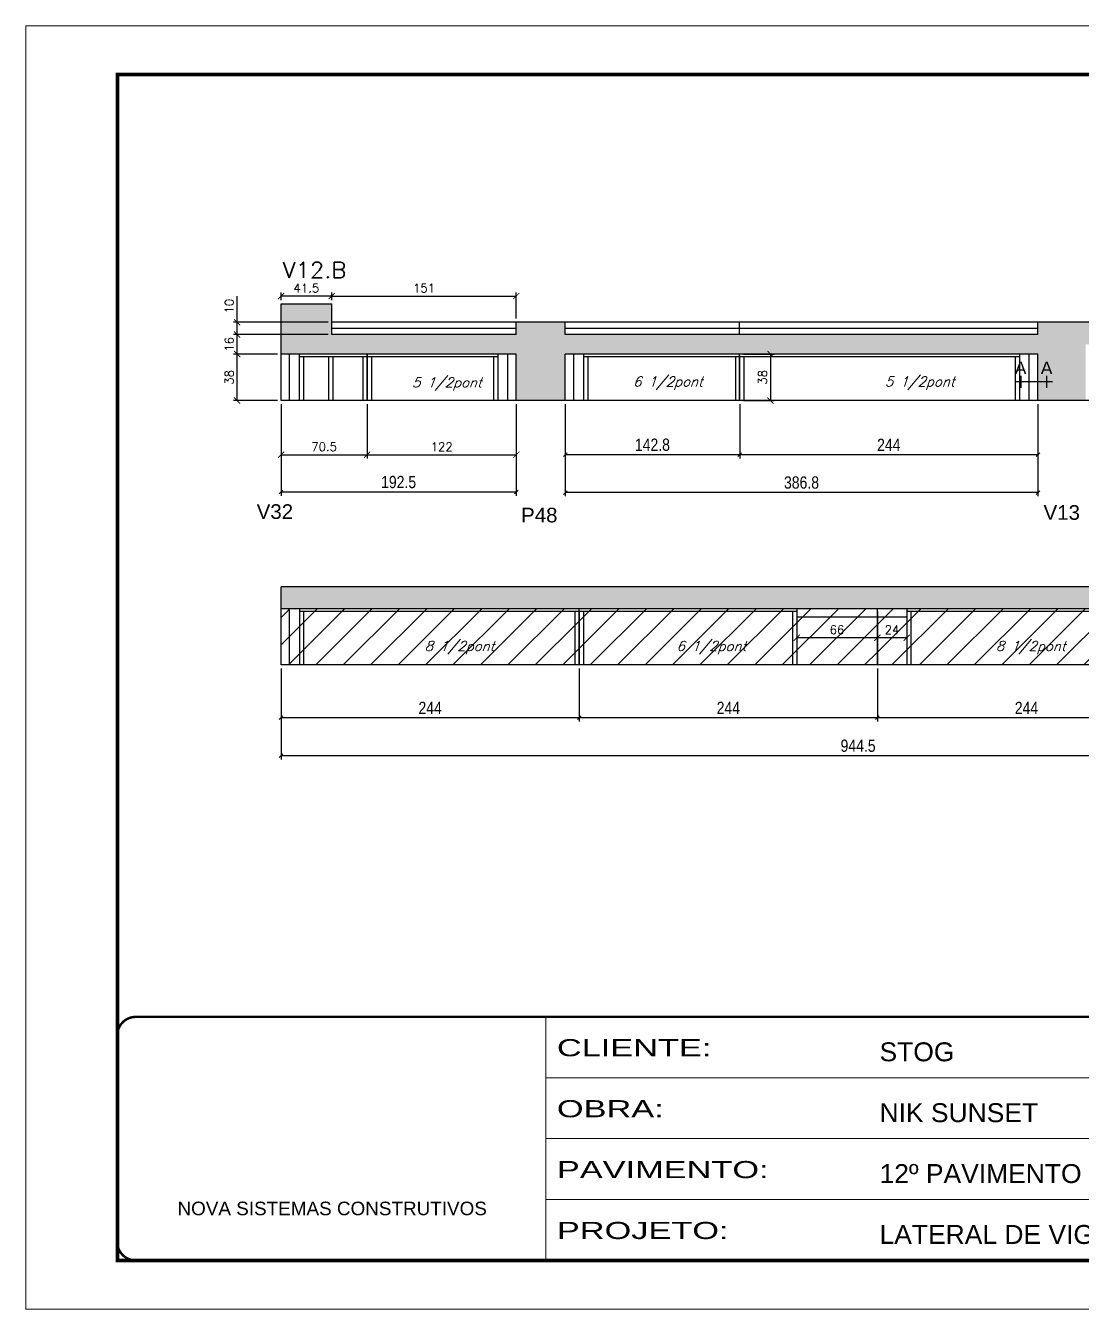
# Model space of a CAD drawing. Extents: x -10448 to -1189, y -11772 to 17235.
# Drawn here: x -10448 to -9584, y 10051 to 11101 of the extents above; entities that cross this region are included whole.
import ezdxf
from ezdxf.enums import TextEntityAlignment as Align

# ---------------------------------------------------------------- set-up
doc = ezdxf.new("R2010")
doc.units = 0
doc.linetypes.add('CONTINUO', pattern=[0])
doc.linetypes.add('DASHED', pattern=[0.75, 0.5, -0.25])
for name, color, linetype in [('5', 5, 'Continuous'), ('COTA', 241, 'Continuous'), ('detalhes', 4, 'Continuous'), ('Painéis', 200, 'Continuous'), ('Reaproveitamento', 251, 'Continuous'), ('SARR_2.2x10', 60, 'Continuous'), ('SARR_2.2x7', 40, 'Continuous'), ('SARR_3.5x7', 81, 'Continuous'), ('texto', 7, 'Continuous')]:
    doc.layers.add(name, color=color, linetype=linetype)
for name, color, linetype, lineweight in [('Folhas', 255, 'Continuous', 9), ('SARRAFO DE PRESSAO', 251, 'DASHED', 9), ('Texto Seção', 7, 'Continuous', 15)]:
    doc.layers.add(name, color=color, linetype=linetype, lineweight=lineweight)
doc.styles.add('ARIAL', font='arial.ttf')
doc.styles.add('COTA TECNICA', font='techl___.ttf', dxfattribs={"height": 10})
doc.styles.add('REGUA-120', font='ROMANS.shx', dxfattribs={"height": 15})
doc.styles.add('Romans', font='romans.shx')
doc.styles.get("Standard").update_dxf_attribs({"font": 'arial.ttf'})
doc.styles.add('Tecnologia', font='')
doc.styles.get('Tecnologia').set_extended_font_data('Forgotten Futurist')
doc.dimstyles.new('Cota Paínel', dxfattribs={"dimtxt": 7, "dimasz": 5, "dimexe": 3, "dimexo": 3, "dimgap": 3, "dimtad": 1, "dimdec": 1, "dimzin": 12, "dimdsep": 46, "dimtxsty": 'Romans', "dimblk": 'ARCHTICK', "dimcen": 0, "dimclrd": 4, "dimclre": 4, "dimclrt": 1, "dimadec": 1, "dimazin": 3, "dimtfac": 1, "dimtdec": 1, "dimtmove": 0, "dimatfit": 3, "dimldrblk": 'OBLIQUE', "dimfxl": 1, "dimtolj": 1, "dimtzin": 12, "dimarcsym": 0})
doc.dimstyles.new('PAINEL', dxfattribs={"dimtxt": 10, "dimasz": 3, "dimexe": 3, "dimexo": 3, "dimgap": 3, "dimtad": 1, "dimdec": 1, "dimzin": 12, "dimdsep": 46, "dimtxsty": 'COTA TECNICA', "dimblk1": 'OBLIQUE', "dimblk2": 'OBLIQUE', "dimsah": 1, "dimcen": 0.9, "dimclrd": 4, "dimclre": 4, "dimclrt": 240, "dimadec": 1, "dimazin": 3, "dimtfac": 1, "dimtdec": 1, "dimtmove": 0, "dimatfit": 3, "dimfxl": 1, "dimtolj": 1, "dimtzin": 12, "dimarcsym": 0})

# ---------------------------------------------------------------- blocks, each defined once
blk = doc.blocks.new('9999999999')
at = {"color": 30, "linetype": 'CONTINUO'}
for p, q in [((98564.6, 34230.2), (98564.6, 34429.4)), ((98564.6, 34379.6), (99584, 34379.6)), ((98564.6, 34329.8), (99488, 34329.8)), ((98564.6, 34280), (99488, 34280))]:
    blk.add_line(p, q, dxfattribs=at)
at = {"color": 30, "linetype": 'CONTINUO', "const_width": 2}
blk.add_lwpolyline([(99584, 34230.2), (99584, 34414.4, 0.414214), (99569, 34429.4), (98229, 34429.4, 0.414214), (98214, 34414.4), (98214, 34245.2, 0.414214), (98229, 34230.2), (99584, 34230.2)], format="xyb", dxfattribs=at)
at = {"layer": 'Folhas'}
blk.add_lwpolyline([(98139, 34190.2), (99624, 34190.2), (99624, 35240.2), (98139, 35240.2)], close=True, dxfattribs=at)
at = {"layer": 'Folhas', "color": 30, "const_width": 3}
blk.add_lwpolyline([(98214, 34230.2), (99584, 34230.2), (99584, 35200.2), (98214, 35200.2)], close=True, dxfattribs=at)
at = {"color": 7, "linetype": 'Continuous', "ltscale": 5, "style": 'ARIAL'}
for s, height, p in [('STOG', 15.48, (98837.7, 34393.1)), ('NIK SUNSET', 15.48, (98837.7, 34343.3)), ('12º PAVIMENTO', 15.483, (98837.7, 34293.5)), ('NOVA SISTEMAS CONSTRUTIVOS', 11.059, (98263.2, 34267.2)), ('LATERAL DE VIGA', 15.483, (98837.7, 34243.7))]:
    blk.add_text(s, height=height, dxfattribs=at).set_placement(p)
at = {"layer": 'Folhas', "color": 7, "style": 'Tecnologia', "width": 1.5}
for s, p in [('CLIENTE:', (98573.7, 34397.2)), ('OBRA:', (98573.7, 34347.3)), ('PAVIMENTO:', (98573.7, 34297.5)), ('PROJETO:', (98573.7, 34247.7))]:
    blk.add_text(s, height=14, dxfattribs=at).set_placement(p)
blk = doc.blocks.new('_Oblique')
at = {"color": 0, "linetype": 'ByBlock', "lineweight": -2}
blk.add_line((-0.5, -0.5), (0.5, 0.5), dxfattribs=at)
blk = doc.blocks.new('*D486')
at = {"layer": 'COTA', "color": 4, "linetype": 'ByBlock', "lineweight": -2, "transparency": 16777216}
for p, q in [((-9751.3, 10575.4), (-9751.3, 10532.2)), ((-9507.3, 10575.4), (-9507.3, 10532.2)), ((-9507.3, 10535.2), (-9751.3, 10535.2))]:
    blk.add_line(p, q, dxfattribs=at)
at = {"layer": 'Defpoints', "color": 0, "linetype": 'ByBlock', "transparency": 16777216}
for p in [(-9751.3, 10578.4), (-9507.3, 10578.4), (-9751.3, 10535.2)]:
    blk.add_point(p, dxfattribs=at)
at = {"layer": 'COTA', "color": 4, "linetype": 'ByBlock', "lineweight": -2, "transparency": 16777216, "xscale": 3, "yscale": 3, "zscale": 3, "rotation": 180}
blk.add_blockref('_Oblique', (-9751.3, 10535.2), dxfattribs=at)
at = {"layer": 'COTA', "color": 4, "linetype": 'ByBlock', "lineweight": -2, "transparency": 16777216, "xscale": 3, "yscale": 3, "zscale": 3}
blk.add_blockref('_Oblique', (-9507.3, 10535.2), dxfattribs=at)
at = {"layer": 'COTA', "color": 240, "linetype": 'ByBlock', "transparency": 16777216, "insert": (-9629.3, 10543.3), "char_height": 10, "attachment_point": 5, "style": 'COTA TECNICA'}
blk.add_mtext('\\A1;244', dxfattribs=at)
blk = doc.blocks.new('*D487')
at = {"layer": 'COTA', "color": 4, "linetype": 'ByBlock', "lineweight": -2, "transparency": 16777216}
for p, q in [((-10239.3, 10575.4), (-10239.3, 10501.2)), ((-9294.8, 10575.4), (-9294.8, 10501.2)), ((-9294.8, 10504.2), (-10239.3, 10504.2))]:
    blk.add_line(p, q, dxfattribs=at)
at = {"layer": 'Defpoints', "color": 0, "linetype": 'ByBlock', "transparency": 16777216}
for p in [(-10239.3, 10578.4), (-9294.8, 10578.4), (-10239.3, 10504.2)]:
    blk.add_point(p, dxfattribs=at)
at = {"layer": 'COTA', "color": 4, "linetype": 'ByBlock', "lineweight": -2, "transparency": 16777216, "xscale": 3, "yscale": 3, "zscale": 3, "rotation": 180}
blk.add_blockref('_Oblique', (-10239.3, 10504.2), dxfattribs=at)
at = {"layer": 'COTA', "color": 4, "linetype": 'ByBlock', "lineweight": -2, "transparency": 16777216, "xscale": 3, "yscale": 3, "zscale": 3}
blk.add_blockref('_Oblique', (-9294.8, 10504.2), dxfattribs=at)
at = {"layer": 'COTA', "color": 240, "linetype": 'ByBlock', "transparency": 16777216, "insert": (-9767.1, 10512.3), "char_height": 10, "attachment_point": 5, "style": 'COTA TECNICA'}
blk.add_mtext('\\A1;944.5', dxfattribs=at)
blk = doc.blocks.new('*D488')
at = {"layer": 'COTA', "color": 4, "linetype": 'ByBlock', "lineweight": -2, "transparency": 16777216}
for p, q in [((-9995.3, 10575.4), (-9995.3, 10532.2)), ((-10239.3, 10563.2), (-10239.3, 10532.2)), ((-9995.3, 10535.2), (-10239.3, 10535.2))]:
    blk.add_line(p, q, dxfattribs=at)
at = {"layer": 'Defpoints', "color": 0, "linetype": 'ByBlock', "transparency": 16777216}
for p in [(-9995.3, 10578.4), (-10239.3, 10566.2), (-10239.3, 10535.2)]:
    blk.add_point(p, dxfattribs=at)
at = {"layer": 'COTA', "color": 4, "linetype": 'ByBlock', "lineweight": -2, "transparency": 16777216, "xscale": 3, "yscale": 3, "zscale": 3, "rotation": 180}
blk.add_blockref('_Oblique', (-10239.3, 10535.2), dxfattribs=at)
at = {"layer": 'COTA', "color": 4, "linetype": 'ByBlock', "lineweight": -2, "transparency": 16777216, "xscale": 3, "yscale": 3, "zscale": 3}
blk.add_blockref('_Oblique', (-9995.3, 10535.2), dxfattribs=at)
at = {"layer": 'COTA', "color": 240, "linetype": 'ByBlock', "transparency": 16777216, "insert": (-10117.3, 10543.3), "char_height": 10, "attachment_point": 5, "style": 'COTA TECNICA'}
blk.add_mtext('\\A1;244', dxfattribs=at)
blk = doc.blocks.new('*D493')
at = {"layer": 'COTA', "color": 4, "linetype": 'ByBlock', "lineweight": -2, "transparency": 16777216}
for p, q in [((-9995.3, 10575.4), (-9995.3, 10532.2)), ((-9751.3, 10575.4), (-9751.3, 10532.2)), ((-9751.3, 10535.2), (-9995.3, 10535.2))]:
    blk.add_line(p, q, dxfattribs=at)
at = {"layer": 'Defpoints', "color": 0, "linetype": 'ByBlock', "transparency": 16777216}
for p in [(-9995.3, 10578.4), (-9751.3, 10578.4), (-9995.3, 10535.2)]:
    blk.add_point(p, dxfattribs=at)
at = {"layer": 'COTA', "color": 4, "linetype": 'ByBlock', "lineweight": -2, "transparency": 16777216, "xscale": 3, "yscale": 3, "zscale": 3, "rotation": 180}
blk.add_blockref('_Oblique', (-9995.3, 10535.2), dxfattribs=at)
at = {"layer": 'COTA', "color": 4, "linetype": 'ByBlock', "lineweight": -2, "transparency": 16777216, "xscale": 3, "yscale": 3, "zscale": 3}
blk.add_blockref('_Oblique', (-9751.3, 10535.2), dxfattribs=at)
at = {"layer": 'COTA', "color": 240, "linetype": 'ByBlock', "transparency": 16777216, "insert": (-9873.3, 10543.3), "char_height": 10, "attachment_point": 5, "style": 'COTA TECNICA'}
blk.add_mtext('\\A1;244', dxfattribs=at)
blk = doc.blocks.new('_ArchTick')
at = {"color": 0, "linetype": 'ByBlock', "const_width": 0.15}
blk.add_lwpolyline([(-0.5, -0.5), (0.5, 0.5)], dxfattribs=at)
blk = doc.blocks.new('*D494')
at = {"layer": 'COTA', "color": 4, "lineweight": -2, "transparency": 16777216}
for p, q in [((-9751.3, 10614.4), (-9751.3, 10597.7)), ((-9727.3, 10614.4), (-9727.3, 10597.7)), ((-9727.3, 10600.7), (-9751.3, 10600.7))]:
    blk.add_line(p, q, dxfattribs=at)
at = {"layer": 'Defpoints', "color": 0, "transparency": 16777216}
for p in [(-9751.3, 10617.4), (-9727.3, 10617.4), (-9751.3, 10600.7)]:
    blk.add_point(p, dxfattribs=at)
at = {"layer": 'COTA', "color": 4, "lineweight": -2, "transparency": 16777216, "xscale": 5, "yscale": 5, "zscale": 5, "rotation": 180}
blk.add_blockref('_ArchTick', (-9751.3, 10600.7), dxfattribs=at)
at = {"layer": 'COTA', "color": 4, "lineweight": -2, "transparency": 16777216, "xscale": 5, "yscale": 5, "zscale": 5}
blk.add_blockref('_ArchTick', (-9727.3, 10600.7), dxfattribs=at)
at = {"layer": 'COTA', "color": 1, "transparency": 16777216, "insert": (-9739.3, 10607.2), "char_height": 7, "attachment_point": 5, "style": 'Romans'}
blk.add_mtext('\\A1;24', dxfattribs=at)
blk = doc.blocks.new('*D495')
at = {"layer": 'COTA', "color": 4, "lineweight": -2, "transparency": 16777216}
for p, q in [((-9817.3, 10614.4), (-9817.3, 10597.7)), ((-9751.3, 10614.4), (-9751.3, 10597.7)), ((-9751.3, 10600.7), (-9817.3, 10600.7))]:
    blk.add_line(p, q, dxfattribs=at)
at = {"layer": 'Defpoints', "color": 0, "transparency": 16777216}
for p in [(-9817.3, 10617.4), (-9751.3, 10617.4), (-9817.3, 10600.7)]:
    blk.add_point(p, dxfattribs=at)
at = {"layer": 'COTA', "color": 4, "lineweight": -2, "transparency": 16777216, "xscale": 5, "yscale": 5, "zscale": 5, "rotation": 180}
blk.add_blockref('_ArchTick', (-9817.3, 10600.7), dxfattribs=at)
at = {"layer": 'COTA', "color": 4, "lineweight": -2, "transparency": 16777216, "xscale": 5, "yscale": 5, "zscale": 5}
blk.add_blockref('_ArchTick', (-9751.3, 10600.7), dxfattribs=at)
at = {"layer": 'COTA', "color": 1, "transparency": 16777216, "insert": (-9784.3, 10607.2), "char_height": 7, "attachment_point": 5, "style": 'Romans'}
blk.add_mtext('\\A1;66', dxfattribs=at)
blk = doc.blocks.new('*D490')
at = {"layer": 'COTA', "color": 4, "linetype": 'ByBlock', "lineweight": -2, "transparency": 16777216}
for p, q in [((-10006.8, 10791.7), (-10006.8, 10716.4)), ((-9620, 10791.7), (-9620, 10716.4)), ((-9620, 10719.4), (-10006.8, 10719.4))]:
    blk.add_line(p, q, dxfattribs=at)
at = {"layer": 'Defpoints', "color": 0, "linetype": 'ByBlock', "transparency": 16777216}
for p in [(-10006.8, 10794.7), (-9620, 10794.7), (-10006.8, 10719.4)]:
    blk.add_point(p, dxfattribs=at)
at = {"layer": 'COTA', "color": 4, "linetype": 'ByBlock', "lineweight": -2, "transparency": 16777216, "xscale": 3, "yscale": 3, "zscale": 3, "rotation": 180}
blk.add_blockref('_Oblique', (-10006.8, 10719.4), dxfattribs=at)
at = {"layer": 'COTA', "color": 4, "linetype": 'ByBlock', "lineweight": -2, "transparency": 16777216, "xscale": 3, "yscale": 3, "zscale": 3}
blk.add_blockref('_Oblique', (-9620, 10719.4), dxfattribs=at)
at = {"layer": 'COTA', "color": 240, "linetype": 'ByBlock', "transparency": 16777216, "insert": (-9813.4, 10727.6), "char_height": 10, "attachment_point": 5, "style": 'COTA TECNICA'}
blk.add_mtext('\\A1;386.8', dxfattribs=at)
blk = doc.blocks.new('*D491')
at = {"layer": 'COTA', "color": 4, "linetype": 'ByBlock', "lineweight": -2, "transparency": 16777216}
for p, q in [((-10006.8, 10791.7), (-10006.8, 10747.4)), ((-9864, 10791.7), (-9864, 10747.4)), ((-9864, 10750.4), (-10006.8, 10750.4))]:
    blk.add_line(p, q, dxfattribs=at)
at = {"layer": 'Defpoints', "color": 0, "linetype": 'ByBlock', "transparency": 16777216}
for p in [(-10006.8, 10794.7), (-9864, 10794.7), (-10006.8, 10750.4)]:
    blk.add_point(p, dxfattribs=at)
at = {"layer": 'COTA', "color": 4, "linetype": 'ByBlock', "lineweight": -2, "transparency": 16777216, "xscale": 3, "yscale": 3, "zscale": 3, "rotation": 180}
blk.add_blockref('_Oblique', (-10006.8, 10750.4), dxfattribs=at)
at = {"layer": 'COTA', "color": 4, "linetype": 'ByBlock', "lineweight": -2, "transparency": 16777216, "xscale": 3, "yscale": 3, "zscale": 3}
blk.add_blockref('_Oblique', (-9864, 10750.4), dxfattribs=at)
at = {"layer": 'COTA', "color": 240, "linetype": 'ByBlock', "transparency": 16777216, "insert": (-9935.4, 10758.5), "char_height": 10, "attachment_point": 5, "style": 'COTA TECNICA'}
blk.add_mtext('\\A1;142.8', dxfattribs=at)
blk = doc.blocks.new('*D496')
at = {"layer": 'COTA', "color": 4, "linetype": 'ByBlock', "lineweight": -2, "transparency": 16777216}
for p, q in [((-9864, 10791.7), (-9864, 10747.4)), ((-9620, 10791.7), (-9620, 10747.4)), ((-9620, 10750.4), (-9864, 10750.4))]:
    blk.add_line(p, q, dxfattribs=at)
at = {"layer": 'Defpoints', "color": 0, "linetype": 'ByBlock', "transparency": 16777216}
for p in [(-9864, 10794.7), (-9620, 10794.7), (-9864, 10750.4)]:
    blk.add_point(p, dxfattribs=at)
at = {"layer": 'COTA', "color": 4, "linetype": 'ByBlock', "lineweight": -2, "transparency": 16777216, "xscale": 3, "yscale": 3, "zscale": 3, "rotation": 180}
blk.add_blockref('_Oblique', (-9864, 10750.4), dxfattribs=at)
at = {"layer": 'COTA', "color": 4, "linetype": 'ByBlock', "lineweight": -2, "transparency": 16777216, "xscale": 3, "yscale": 3, "zscale": 3}
blk.add_blockref('_Oblique', (-9620, 10750.4), dxfattribs=at)
at = {"layer": 'COTA', "color": 240, "linetype": 'ByBlock', "transparency": 16777216, "insert": (-9742, 10758.5), "char_height": 10, "attachment_point": 5, "style": 'COTA TECNICA'}
blk.add_mtext('\\A1;244', dxfattribs=at)
blk = doc.blocks.new('*D498')
at = {"layer": 'COTA', "color": 4, "linetype": 'ByBlock', "lineweight": -2, "transparency": 16777216}
for p, q in [((-10239.3, 10791.7), (-10239.3, 10716.8)), ((-10046.8, 10791.7), (-10046.8, 10716.8)), ((-10046.8, 10719.8), (-10239.3, 10719.8))]:
    blk.add_line(p, q, dxfattribs=at)
at = {"layer": 'Defpoints', "color": 0, "linetype": 'ByBlock', "transparency": 16777216}
for p in [(-10239.3, 10794.7), (-10046.8, 10794.7), (-10239.3, 10719.8)]:
    blk.add_point(p, dxfattribs=at)
at = {"layer": 'COTA', "color": 4, "linetype": 'ByBlock', "lineweight": -2, "transparency": 16777216, "xscale": 3, "yscale": 3, "zscale": 3, "rotation": 180}
blk.add_blockref('_Oblique', (-10239.3, 10719.8), dxfattribs=at)
at = {"layer": 'COTA', "color": 4, "linetype": 'ByBlock', "lineweight": -2, "transparency": 16777216, "xscale": 3, "yscale": 3, "zscale": 3}
blk.add_blockref('_Oblique', (-10046.8, 10719.8), dxfattribs=at)
at = {"layer": 'COTA', "color": 240, "linetype": 'ByBlock', "transparency": 16777216, "insert": (-10143.1, 10728), "char_height": 10, "attachment_point": 5, "style": 'COTA TECNICA'}
blk.add_mtext('\\A1;192.5', dxfattribs=at)
blk = doc.blocks.new('*D497')
at = {"layer": 'COTA', "color": 4, "lineweight": -2, "transparency": 16777216}
for p, q in [((-10242.3, 10832.7), (-10278.2, 10832.7)), ((-10275.2, 10794.7), (-10275.2, 10832.7)), ((-10242.3, 10794.7), (-10278.2, 10794.7))]:
    blk.add_line(p, q, dxfattribs=at)
at = {"layer": 'Defpoints', "color": 0, "transparency": 16777216}
for p in [(-10275.2, 10832.7), (-10239.3, 10832.7), (-10239.3, 10794.7)]:
    blk.add_point(p, dxfattribs=at)
at = {"layer": 'COTA', "color": 4, "lineweight": -2, "transparency": 16777216, "xscale": 5, "yscale": 5, "zscale": 5}
for p, rotation in [((-10275.2, 10832.7), 90), ((-10275.2, 10794.7), 270)]:
    blk.add_blockref('_ArchTick', p, dxfattribs=dict(at, rotation=rotation))
at = {"layer": 'COTA', "color": 1, "transparency": 16777216, "insert": (-10281.7, 10813.7), "char_height": 7, "attachment_point": 5, "rotation": 90, "style": 'Romans'}
blk.add_mtext('\\A1;38', dxfattribs=at)
blk = doc.blocks.new('*D492')
at = {"layer": 'COTA', "color": 4, "lineweight": -2, "transparency": 16777216}
for p, q in [((-10200.8, 10848.7), (-10278.2, 10848.7)), ((-10275.2, 10832.7), (-10275.2, 10848.7)), ((-10242.3, 10832.7), (-10278.2, 10832.7))]:
    blk.add_line(p, q, dxfattribs=at)
at = {"layer": 'Defpoints', "color": 0, "transparency": 16777216}
for p in [(-10275.2, 10848.7), (-10197.8, 10848.7), (-10239.3, 10832.7)]:
    blk.add_point(p, dxfattribs=at)
at = {"layer": 'COTA', "color": 4, "lineweight": -2, "transparency": 16777216, "xscale": 5, "yscale": 5, "zscale": 5}
for p, rotation in [((-10275.2, 10848.7), 90), ((-10275.2, 10832.7), 270)]:
    blk.add_blockref('_ArchTick', p, dxfattribs=dict(at, rotation=rotation))
at = {"layer": 'COTA', "color": 1, "transparency": 16777216, "insert": (-10281.7, 10840.7), "char_height": 7, "attachment_point": 5, "rotation": 90, "style": 'Romans'}
blk.add_mtext('\\A1;16', dxfattribs=at)
blk = doc.blocks.new('*D500')
at = {"layer": 'COTA', "color": 4, "lineweight": -2, "transparency": 16777216}
for p, q in [((-10239.3, 10791.7), (-10239.3, 10747.4)), ((-10168.8, 10791.7), (-10168.8, 10747.4)), ((-10239.3, 10750.4), (-10168.8, 10750.4))]:
    blk.add_line(p, q, dxfattribs=at)
at = {"layer": 'Defpoints', "color": 0, "transparency": 16777216}
for p in [(-10239.3, 10794.7), (-10168.8, 10794.7), (-10168.8, 10750.4)]:
    blk.add_point(p, dxfattribs=at)
at = {"layer": 'COTA', "color": 4, "lineweight": -2, "transparency": 16777216, "xscale": 5, "yscale": 5, "zscale": 5, "rotation": 180}
blk.add_blockref('_ArchTick', (-10239.3, 10750.4), dxfattribs=at)
at = {"layer": 'COTA', "color": 4, "lineweight": -2, "transparency": 16777216, "xscale": 5, "yscale": 5, "zscale": 5}
blk.add_blockref('_ArchTick', (-10168.8, 10750.4), dxfattribs=at)
at = {"layer": 'COTA', "color": 1, "transparency": 16777216, "insert": (-10204.1, 10756.9), "char_height": 7, "attachment_point": 5, "style": 'Romans'}
blk.add_mtext('\\A1;70.5', dxfattribs=at)
blk = doc.blocks.new('*D501')
at = {"layer": 'COTA', "color": 4, "lineweight": -2, "transparency": 16777216}
for p, q in [((-10168.8, 10791.7), (-10168.8, 10747.4)), ((-10046.8, 10791.7), (-10046.8, 10747.4)), ((-10168.8, 10750.4), (-10046.8, 10750.4))]:
    blk.add_line(p, q, dxfattribs=at)
at = {"layer": 'Defpoints', "color": 0, "transparency": 16777216}
for p in [(-10168.8, 10794.7), (-10046.8, 10794.7), (-10046.8, 10750.4)]:
    blk.add_point(p, dxfattribs=at)
at = {"layer": 'COTA', "color": 4, "lineweight": -2, "transparency": 16777216, "xscale": 5, "yscale": 5, "zscale": 5, "rotation": 180}
blk.add_blockref('_ArchTick', (-10168.8, 10750.4), dxfattribs=at)
at = {"layer": 'COTA', "color": 4, "lineweight": -2, "transparency": 16777216, "xscale": 5, "yscale": 5, "zscale": 5}
blk.add_blockref('_ArchTick', (-10046.8, 10750.4), dxfattribs=at)
at = {"layer": 'COTA', "color": 1, "transparency": 16777216, "insert": (-10107.8, 10756.9), "char_height": 7, "attachment_point": 5, "style": 'Romans'}
blk.add_mtext('\\A1;122', dxfattribs=at)
blk = doc.blocks.new('*D502')
at = {"layer": 'COTA', "color": 4, "lineweight": -2, "transparency": 16777216}
for p, q in [((-10275.2, 10858.7), (-10275.2, 10880)), ((-10200.8, 10858.7), (-10278.2, 10858.7)), ((-10275.2, 10848.7), (-10275.2, 10858.7)), ((-10200.8, 10848.7), (-10278.2, 10848.7))]:
    blk.add_line(p, q, dxfattribs=at)
at = {"layer": 'Defpoints', "color": 0, "transparency": 16777216}
for p in [(-10275.2, 10858.7), (-10197.8, 10858.7), (-10197.8, 10848.7)]:
    blk.add_point(p, dxfattribs=at)
at = {"layer": 'COTA', "color": 4, "lineweight": -2, "transparency": 16777216, "xscale": 5, "yscale": 5, "zscale": 5}
for p, rotation in [((-10275.2, 10858.7), 90), ((-10275.2, 10848.7), 270)]:
    blk.add_blockref('_ArchTick', p, dxfattribs=dict(at, rotation=rotation))
at = {"layer": 'COTA', "color": 1, "transparency": 16777216, "insert": (-10281.7, 10871.9), "char_height": 7, "attachment_point": 5, "rotation": 90, "style": 'Romans'}
blk.add_mtext('\\A1;10', dxfattribs=at)
blk = doc.blocks.new('*D507')
at = {"layer": 'COTA', "color": 4, "lineweight": -2, "transparency": 16777216}
for p, q in [((-9861, 10832.7), (-9835.8, 10832.7)), ((-9838.8, 10832.7), (-9838.8, 10794.7)), ((-9861, 10794.7), (-9835.8, 10794.7))]:
    blk.add_line(p, q, dxfattribs=at)
at = {"layer": 'Defpoints', "color": 0, "transparency": 16777216}
for p in [(-9864, 10832.7), (-9864, 10794.7), (-9838.8, 10794.7)]:
    blk.add_point(p, dxfattribs=at)
at = {"layer": 'COTA', "color": 4, "lineweight": -2, "transparency": 16777216, "xscale": 5, "yscale": 5, "zscale": 5}
for p, rotation in [((-9838.8, 10832.7), 90), ((-9838.8, 10794.7), 270)]:
    blk.add_blockref('_ArchTick', p, dxfattribs=dict(at, rotation=rotation))
at = {"layer": 'COTA', "color": 1, "transparency": 16777216, "insert": (-9845.3, 10813.7), "char_height": 7, "attachment_point": 5, "rotation": 90, "style": 'Romans'}
blk.add_mtext('\\A1;38', dxfattribs=at)
blk = doc.blocks.new('*D524')
at = {"layer": 'COTA', "color": 4, "lineweight": -2, "transparency": 16777216}
for p, q in [((-10239.3, 10876.7), (-10239.3, 10883.2)), ((-10197.8, 10880.2), (-10239.3, 10880.2)), ((-10197.8, 10876.7), (-10197.8, 10883.2))]:
    blk.add_line(p, q, dxfattribs=at)
at = {"layer": 'Defpoints', "color": 0, "transparency": 16777216}
for p in [(-10239.3, 10880.2), (-10239.3, 10873.7), (-10197.8, 10873.7)]:
    blk.add_point(p, dxfattribs=at)
at = {"layer": 'COTA', "color": 4, "lineweight": -2, "transparency": 16777216, "xscale": 5, "yscale": 5, "zscale": 5, "rotation": 180}
blk.add_blockref('_ArchTick', (-10239.3, 10880.2), dxfattribs=at)
at = {"layer": 'COTA', "color": 4, "lineweight": -2, "transparency": 16777216, "xscale": 5, "yscale": 5, "zscale": 5}
blk.add_blockref('_ArchTick', (-10197.8, 10880.2), dxfattribs=at)
at = {"layer": 'COTA', "color": 1, "transparency": 16777216, "insert": (-10218.6, 10886.7), "char_height": 7, "attachment_point": 5, "style": 'Romans'}
blk.add_mtext('\\A1;41.5', dxfattribs=at)
blk = doc.blocks.new('*D525')
at = {"layer": 'COTA', "color": 4, "lineweight": -2, "transparency": 16777216}
for p, q in [((-10197.8, 10876.7), (-10197.8, 10883.2)), ((-10197.8, 10880.2), (-10046.8, 10880.2)), ((-10046.8, 10861.7), (-10046.8, 10883.2))]:
    blk.add_line(p, q, dxfattribs=at)
at = {"layer": 'Defpoints', "color": 0, "transparency": 16777216}
for p in [(-10046.8, 10880.2), (-10197.8, 10873.7), (-10046.8, 10858.7)]:
    blk.add_point(p, dxfattribs=at)
at = {"layer": 'COTA', "color": 4, "lineweight": -2, "transparency": 16777216, "xscale": 5, "yscale": 5, "zscale": 5, "rotation": 180}
blk.add_blockref('_ArchTick', (-10197.8, 10880.2), dxfattribs=at)
at = {"layer": 'COTA', "color": 4, "lineweight": -2, "transparency": 16777216, "xscale": 5, "yscale": 5, "zscale": 5}
blk.add_blockref('_ArchTick', (-10046.8, 10880.2), dxfattribs=at)
at = {"layer": 'COTA', "color": 1, "transparency": 16777216, "insert": (-10122.3, 10886.7), "char_height": 7, "attachment_point": 5, "style": 'Romans'}
blk.add_mtext('\\A1;151', dxfattribs=at)

msp = doc.modelspace()

# ---------------------------------------------------------------- hatches: boundary and pattern name
at = {"layer": 'COTA', "linetype": 'ByBlock'}
h = msp.add_hatch(dxfattribs=at)
h.set_pattern_fill('AR-CONC', color=256, scale=0.03)
h.paths.add_polyline_path([(-10046.82, 10794.7), (-10006.82, 10794.7), (-10006.82, 10832.7), (-9620.02, 10832.7), (-9620.02, 10794.7), (-9580.82, 10794.7), (-9580.82, 10840.7), (-9377.82, 10840.7), (-9133.82, 10840.7), (-9133.82, 10858.7), (-9620.02, 10858.7), (-9620.02, 10848.7), (-10006.82, 10848.7), (-10006.82, 10858.7), (-10046.82, 10858.7), (-10046.82, 10848.7), (-10197.82, 10848.7), (-10197.82, 10858.7), (-10197.82, 10873.7), (-10239.32, 10873.7), (-10239.32, 10832.7), (-10197.82, 10832.7), (-10046.82, 10832.7)])
h = msp.add_hatch(dxfattribs=at)
h.set_pattern_fill('AR-CONC', color=256, scale=0.03)
h.set_pattern_definition([(50, (-4939, -4657.381), (5.4655401, -0.4781726), [0.5715, -6.2865]), (355, (-4939, -4657.381), (-1.0573026, 5.7317054), [0.4572, -5.0292175]), (100.451445, (-4938.5445, -4657.4207), (4.4082374, 5.2535326), [0.4857003, -5.3427073]), (46.1842, (-4939, -4655.857), (8.1323712, -1.2612698), [0.85725, -9.42975]), (96.63556, (-4938.322, -4655.962), (7.122124, 7.4227837), [0.7285507, -8.0140682]), (351.18415, (-4939, -4655.857), (7.122124, 7.4227837), [0.685799, -7.543792]), (21, (-4938.238, -4656.238), (4.5484317, -3.067956), [0.5715, -6.2865]), (326, (-4938.238, -4656.238), (1.8540609, 5.525639), [0.4572, -5.0292]), (71.451445, (-4937.859, -4656.4935), (6.4024926, 2.457683), [0.4857003, -5.3426981]), (37.5, (-4939, -4657.3808), (0.0926581, 2.53665117), [0, -4.96824, 0, -5.1054, 0, -5.04825]), (7.5, (-4939, -4657.3808), (2.00458988, 3.00541724), [0, -2.91084, 0, -4.85394, 0, -1.92405]), (327.5, (-4940.6993, -4657.3808), (4.06771786, -0.17186232), [0, -1.905, 0, -5.9436, 0, -7.8867]), (317.5, (-4941.4613, -4657.3808), (4.44387544, 0.7627947), [0, -2.4765, 0, -3.94716, 0, -5.6007])])
h.paths.add_polyline_path([(-10239.32, 10642.41), (-10239.32, 10624.41), (-9294.82, 10624.41), (-9294.82, 10642.41)])
at = {"layer": 'Reaproveitamento'}
h = msp.add_hatch(dxfattribs=at)
h.set_pattern_fill('ANSI31', color=256, scale=5)
h.paths.add_polyline_path([(-9995.32, 10624.41), (-10239.32, 10624.41), (-10239.32, 10578.41), (-9995.32, 10578.41)])
h = msp.add_hatch(dxfattribs=at)
h.set_pattern_fill('ANSI31', color=256, scale=5)
h.paths.add_polyline_path([(-9751.32, 10578.41), (-9751.32, 10624.41), (-9995.32, 10624.41), (-9995.32, 10578.41)])
h = msp.add_hatch(dxfattribs=at)
h.set_pattern_fill('ANSI31', color=256, scale=5)
h.paths.add_polyline_path([(-9507.32, 10578.41), (-9507.32, 10624.41), (-9751.32, 10624.41), (-9751.32, 10578.41)])

# ---------------------------------------------------------------- linework, layer by layer
at = {"layer": 'COTA', "linetype": 'ByBlock'}
for p, q in [((-10239.32, 10832.7), (-10239.32, 10873.7)), ((-10239.32, 10873.7), (-10197.82, 10873.7)), ((-10197.82, 10858.7), (-10197.82, 10873.7)), ((-10006.82, 10858.7), (-10046.82, 10858.7)), ((-9133.82, 10858.7), (-9620.02, 10858.7)), ((-10006.82, 10794.7), (-10046.82, 10794.7)), ((-9133.82, 10794.7), (-9620.02, 10794.7)), ((-9294.82, 10642.41), (-10239.32, 10642.41)), ((-10239.32, 10624.41), (-10239.32, 10642.41))]:
    msp.add_line(p, q, dxfattribs=at)
at = {"layer": 'detalhes'}
for p, q in [((-9608.04, 10809.99), (-9638.92, 10809.99)), ((-9633.92, 10814.99), (-9633.92, 10804.99)), ((-9613.04, 10814.99), (-9613.04, 10804.99))]:
    msp.add_line(p, q, dxfattribs=at)
at = {"layer": 'Painéis', "linetype": 'ByBlock'}
for p, q in [((-10046.82, 10858.7), (-10197.82, 10858.7)), ((-9620.02, 10858.7), (-10006.82, 10858.7)), ((-10046.82, 10848.7), (-10197.82, 10848.7)), ((-9620.02, 10848.7), (-10006.82, 10848.7)), ((-10197.82, 10832.7), (-10239.32, 10832.7)), ((-10239.32, 10794.7), (-10239.32, 10832.7)), ((-10046.82, 10832.7), (-10197.82, 10832.7)), ((-10197.82, 10832.7), (-10197.82, 10832.7)), ((-10168.82, 10794.7), (-10168.82, 10832.7)), ((-10046.82, 10794.7), (-10046.82, 10832.7)), ((-10046.82, 10794.7), (-10046.82, 10832.7)), ((-10006.82, 10794.7), (-10006.82, 10832.7)), ((-9620.02, 10832.7), (-10006.82, 10832.7)), ((-9620.02, 10832.7), (-10006.82, 10832.7)), ((-9864.02, 10794.7), (-9864.02, 10832.7)), ((-9620.02, 10794.7), (-9620.02, 10832.7)), ((-10046.82, 10794.7), (-10239.32, 10794.7)), ((-9620.02, 10794.7), (-10006.82, 10794.7)), ((-9294.82, 10624.41), (-10239.32, 10624.41)), ((-10239.32, 10578.41), (-10239.32, 10624.41)), ((-9995.32, 10578.41), (-9995.32, 10624.41)), ((-9751.32, 10578.41), (-9751.32, 10624.41)), ((-9294.82, 10578.41), (-10239.32, 10578.41))]:
    msp.add_line(p, q, dxfattribs=at)
at = {"layer": 'Painéis'}
for p, q in [((-10197.82, 10848.7), (-10197.82, 10858.7)), ((-10046.82, 10848.7), (-10046.82, 10858.7)), ((-10006.82, 10848.7), (-10006.82, 10858.7)), ((-9864.02, 10848.7), (-9864.02, 10858.7)), ((-9620.02, 10848.7), (-9620.02, 10858.7))]:
    msp.add_line(p, q, dxfattribs=at)
at = {"layer": 'SARR_2.2x10', "linetype": 'ByBlock'}
for p, q in [((-10046.82, 10853.7), (-10197.82, 10853.7)), ((-9864.02, 10853.7), (-10006.82, 10853.7)), ((-9620.02, 10853.7), (-9864.02, 10853.7))]:
    msp.add_line(p, q, dxfattribs=at)
at = {"layer": 'SARR_2.2x7', "linetype": 'Continuous'}
for p, q in [((-10232.32, 10794.7), (-10232.32, 10832.7)), ((-10168.82, 10830.5), (-10224.32, 10830.5)), ((-10061.82, 10830.5), (-10168.82, 10830.5)), ((-10053.82, 10794.7), (-10053.82, 10832.7)), ((-9999.82, 10794.7), (-9999.82, 10832.7)), ((-9864.02, 10830.5), (-9991.82, 10830.5)), ((-9635.02, 10830.5), (-9864.02, 10830.5)), ((-9627.02, 10794.7), (-9627.02, 10832.7)), ((-10232.32, 10578.41), (-10232.32, 10624.41)), ((-9995.32, 10622.21), (-10224.32, 10622.21)), ((-9817.32, 10622.21), (-9995.32, 10622.21)), ((-9751.32, 10617.41), (-9817.32, 10617.41)), ((-9727.32, 10617.41), (-9751.32, 10617.41)), ((-9507.32, 10622.21), (-9727.32, 10622.21))]:
    msp.add_line(p, q, dxfattribs=at)
at = {"layer": 'SARR_3.5x7'}
for p, q in [((-10224.32, 10794.7), (-10224.32, 10832.7)), ((-10220.82, 10830.5), (-10220.82, 10794.7)), ((-10200.29, 10794.7), (-10200.29, 10830.5)), ((-10196.79, 10830.5), (-10196.79, 10794.7)), ((-10172.32, 10830.5), (-10172.32, 10794.7)), ((-10168.82, 10832.7), (-10168.82, 10794.7)), ((-10165.32, 10830.5), (-10165.32, 10794.7)), ((-10065.32, 10830.5), (-10065.32, 10794.7)), ((-10061.82, 10832.7), (-10061.82, 10794.7)), ((-9991.82, 10832.7), (-9991.82, 10794.7)), ((-9988.32, 10830.5), (-9988.32, 10794.7)), ((-9867.52, 10830.5), (-9867.52, 10794.7)), ((-9864.02, 10831.5), (-9864.02, 10794.7)), ((-9860.52, 10830.5), (-9860.52, 10794.7)), ((-9638.52, 10830.5), (-9638.52, 10794.7)), ((-9635.02, 10832.7), (-9635.02, 10794.7)), ((-10194.32, 10794.7), (-10197.82, 10794.7)), ((-10061.82, 10794.7), (-10065.32, 10794.7)), ((-10050.32, 10794.7), (-10053.82, 10794.7)), ((-9864.02, 10794.7), (-9867.52, 10794.7)), ((-9860.52, 10794.7), (-9864.02, 10794.7)), ((-10224.32, 10624.41), (-10224.32, 10578.41)), ((-10220.82, 10622.21), (-10220.82, 10578.41)), ((-9998.82, 10622.21), (-9998.82, 10578.41)), ((-9995.32, 10622.21), (-9995.32, 10578.41)), ((-9991.82, 10622.21), (-9991.82, 10578.41)), ((-9820.82, 10622.21), (-9820.82, 10578.41)), ((-9817.32, 10624.41), (-9817.32, 10578.41)), ((-9751.32, 10622.21), (-9751.32, 10578.41)), ((-9727.32, 10624.41), (-9727.32, 10578.41)), ((-9723.82, 10622.21), (-9723.82, 10578.41)), ((-9995.32, 10578.41), (-9998.82, 10578.41)), ((-9991.82, 10578.41), (-9995.32, 10578.41)), ((-9751.32, 10578.41), (-9754.82, 10578.41)), ((-9747.82, 10578.41), (-9751.32, 10578.41))]:
    msp.add_line(p, q, dxfattribs=at)

# ---------------------------------------------------------------- block references
at = {"layer": 'SARRAFO DE PRESSAO', "color": 6, "linetype": 'ByBlock'}
msp.add_blockref('9999999999', (-108587.26, -24138.85), dxfattribs=at)

# ---------------------------------------------------------------- texts
at = {"layer": '5', "linetype": 'Continuous'}
for s, p in [('V32', (-10259.24, 10697.88)), ('P48', (-10042.91, 10695.03)), ('V13', (-9615.37, 10697.16))]:
    msp.add_text(s, height=12, rotation=0.00004, dxfattribs=at).set_placement(p)
at = {"layer": 'detalhes', "color": 0, "linetype": 'Continuous', "style": 'ARIAL'}
for p in [(-9634.12, 10821.41), (-9612.84, 10821.41)]:
    msp.add_text('A', height=10.22, dxfattribs=at).set_placement(p, align=Align.MIDDLE_CENTER)
at = {"layer": 'texto', "color": 2, "char_height": 8, "attachment_point": 5, "style": 'Romans'}
for s, insert in [('{\\Q19;\\C256;5 1/2pont}', (-10103.55, 10808.24)), ('{\\Q19;\\C256;6 1/2pont}', (-9922.69, 10808.92)), ('{\\Q19;\\C256;5 1/2pont}', (-9716.63, 10808.92)), ('{\\Q19;\\C256;8 1/2pont}', (-10093.19, 10592.63)), ('{\\Q19;\\C256;6 1/2pont}', (-9887.13, 10592.63)), ('{\\Q19;\\C256;8 1/2pont}', (-9625.82, 10592.63))]:
    msp.add_mtext(s, dxfattribs=dict(at, insert=insert))
at = {"layer": 'Texto Seção', "style": 'REGUA-120', "width": 1.05}
msp.add_text('V12.B', height=13, dxfattribs=at).set_placement((-10237.91, 10894.98))

# ---------------------------------------------------------------- dimensions: what is measured, and where the dimension line sits
at = {"layer": 'COTA'}
for base, p1, p2, picture, middle in [((-10239.32, 10880.25), (-10197.82, 10873.7), (-10239.32, 10873.7), '*D524', (-10218.57, 10886.75)), ((-10046.82, 10880.25), (-10197.82, 10873.7), (-10046.82, 10858.7), '*D525', (-10122.32, 10886.75)), ((-10168.82, 10750.39), (-10239.32, 10794.7), (-10168.82, 10794.7), '*D500', (-10204.07, 10756.89))]:
    dim = msp.add_linear_dim(base=base, p1=p1, p2=p2, dimstyle='Cota Paínel', dxfattribs=at)
    dim.commit()
    dim.dimension.update_dxf_attribs({"geometry": picture, "text_midpoint": middle})
for base, p1, p2, angle, picture, middle in [((-10275.21, 10858.7), (-10197.82, 10848.7), (-10197.82, 10858.7), 90, '*D502', (-10281.71, 10871.87)), ((-10275.21, 10832.7), (-10239.32, 10794.7), (-10239.32, 10832.7), 90, '*D497', (-10281.71, 10813.7)), ((-9838.8, 10794.7), (-9864.02, 10832.7), (-9864.02, 10794.7), 90, '*D507', (-9845.3, 10813.7)), ((-9817.32, 10600.69), (-9751.32, 10617.41), (-9817.32, 10617.41), 180, '*D495', (-9784.32, 10607.19)), ((-9751.32, 10600.69), (-9727.32, 10617.41), (-9751.32, 10617.41), 180, '*D494', (-9739.32, 10607.19))]:
    dim = msp.add_linear_dim(base=base, p1=p1, p2=p2, angle=angle, dimstyle='Cota Paínel', dxfattribs=at)
    dim.commit()
    dim.dimension.update_dxf_attribs({"geometry": picture, "text_midpoint": middle})
dim = msp.add_linear_dim(base=(-10275.21, 10848.7), p1=(-10239.32, 10832.7), p2=(-10197.82, 10848.7), angle=90, dimstyle='Cota Paínel', override={"dimtmove": 1}, dxfattribs=at)
dim.commit()
dim.dimension.update_dxf_attribs({"geometry": '*D492', "text_midpoint": (-10275.21, 10840.7), "dimtype": 160})
at = {"layer": 'COTA', "linetype": 'ByBlock'}
for base, p1, p2, picture, middle in [((-10239.32, 10719.82), (-10046.82, 10794.7), (-10239.32, 10794.7), '*D498', (-10143.07, 10727.95)), ((-10006.82, 10719.39), (-9620.02, 10794.7), (-10006.82, 10794.7), '*D490', (-9813.42, 10727.64)), ((-10006.82, 10750.39), (-9864.02, 10794.7), (-10006.82, 10794.7), '*D491', (-9935.42, 10758.48)), ((-9864.02, 10750.39), (-9620.02, 10794.7), (-9864.02, 10794.7), '*D496', (-9742.02, 10758.46)), ((-10239.32, 10504.19), (-9294.82, 10578.41), (-10239.32, 10578.41), '*D487', (-9767.07, 10512.32)), ((-10239.32, 10535.18), (-9995.32, 10578.41), (-10239.32, 10566.16), '*D488', (-10117.32, 10543.25)), ((-9995.32, 10535.18), (-9751.32, 10578.41), (-9995.32, 10578.41), '*D493', (-9873.32, 10543.25))]:
    dim = msp.add_linear_dim(base=base, p1=p1, p2=p2, angle=180, dimstyle='PAINEL', dxfattribs=at)
    dim.commit()
    dim.dimension.update_dxf_attribs({"geometry": picture, "text_midpoint": middle})
at = {"layer": 'COTA'}
dim = msp.add_linear_dim(base=(-10046.82, 10750.39), p1=(-10168.82, 10794.7), p2=(-10046.82, 10794.7), dimstyle='Cota Paínel', override={"dimtmove": 1}, dxfattribs=at)
dim.commit()
dim.dimension.update_dxf_attribs({"geometry": '*D501', "text_midpoint": (-10107.82, 10756.89)})
at = {"layer": 'COTA', "linetype": 'ByBlock'}
dim = msp.add_linear_dim(base=(-9751.32, 10535.18), p1=(-9507.32, 10578.41), p2=(-9751.32, 10578.41), angle=180, dimstyle='PAINEL', override={"dimtmove": 1}, dxfattribs=at)
dim.commit()
dim.dimension.update_dxf_attribs({"geometry": '*D486', "text_midpoint": (-9629.32, 10543.25)})

doc.saveas('drawing.dxf')
